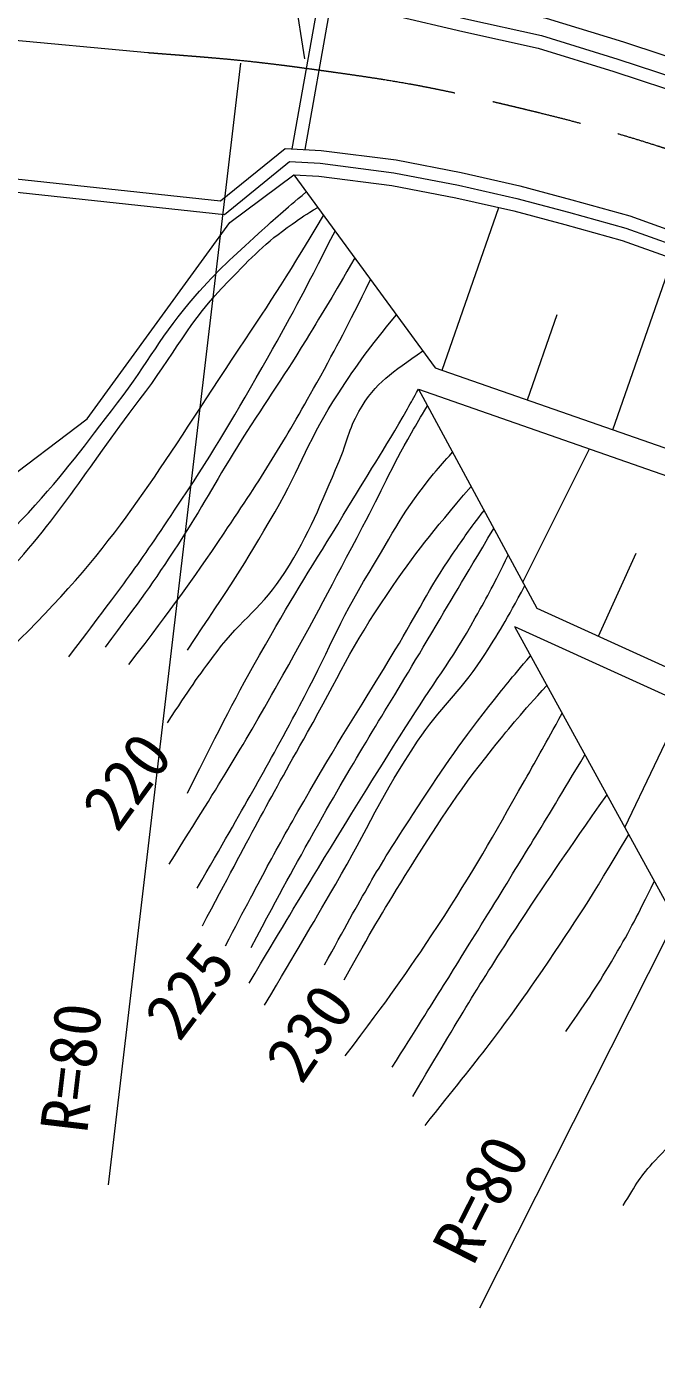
# Model space of a CAD drawing. Units: millimetres, scale not verified. Extents: x 40000 to 680000, y 20000 to 380000.
# Drawn here: x 394502 to 418890, y 239032 to 290381 of the extents above; entities that cross this region are included whole.
import ezdxf
from ezdxf.enums import TextEntityAlignment as Align

# ---------------------------------------------------------------- set-up
doc = ezdxf.new("R2010")
doc.units = ezdxf.units.MM
doc.header["$LTSCALE"] = 1000
doc.linetypes.add('CHAIN', pattern=[18.5, 12, -1.5, 3.5, -1.5])
for name, color, linetype, lineweight in [('M-BGD', 7, 'Continuous', 13), ('M-BGD-OTRS1', 7, 'Continuous', 13), ('M-BMK', 2, 'CHAIN', 13), ('M-STR-HTXT', 7, 'Continuous', 13)]:
    doc.layers.add(name, color=color, linetype=linetype, lineweight=lineweight)
doc.styles.add('ＭＳ ゴシック', font='')
doc.styles.get('ＭＳ ゴシック').set_extended_font_data('MS Gothic')

msp = doc.modelspace()

# ---------------------------------------------------------------- linework, layer by layer
at = {"layer": 'M-BGD'}
for p, q in [((402377, 282802), (404846, 284647)), ((404846, 284647), (410325, 277180)), ((410591, 277087), (412787, 283377)), ((396851, 275204), (402377, 282802)), ((417202, 274779), (419510, 281390)), ((413896, 275933), (415051, 279239)), ((409676, 276348), (414264, 267872)), ((385620, 266699), (396851, 275204)), ((413717, 268882), (416303, 274033)), ((416645, 266789), (418104, 269996)), ((413394, 267169), (419407, 256208)), ((417663, 259387), (419962, 264182))]:
    msp.add_line(p, q, dxfattribs=at)
for points in [[(409442, 291873), (411660, 291362), (414622, 290708), (417609, 289785), (420623, 288795), (429337, 285564), (455318, 272107)], [(406585, 291154), (408746, 290802), (411395, 290192), (414315, 289546), (417244, 288642), (420227, 287662), (428850, 284465), (455157, 270839)], [(406642, 291652), (408843, 291293), (411506, 290679), (414443, 290030), (417396, 289118), (420392, 288134), (429053, 284923), (455387, 271283)], [(351215, 288585), (402172, 283112), (404680, 285157), (405870, 285092), (408728, 284725), (411224, 284244), (413485, 283731), (415479, 283199), (417710, 282580), (419585, 281908), (421195, 281307), (423241, 280464), (425666, 279395), (428086, 278263), (430342, 277162), (454629, 265127), (455209, 262145), (464622, 257234)], [(351345, 289074), (402018, 283631), (404514, 285667), (405915, 285590), (408807, 285218), (411327, 284734), (413605, 284217), (415611, 283681), (417862, 283057), (419757, 282378), (421378, 281772), (423437, 280924), (425873, 279850), (428301, 278714), (430563, 277611), (455073, 265465), (455654, 262477), (464853, 257678)], [(404846, 284647), (405824, 284594), (408649, 284231), (411122, 283755), (413365, 283246), (415348, 282716), (417559, 282103), (419413, 281439), (421012, 280841), (423045, 280004), (425459, 278939), (427870, 277811), (430122, 276714), (454314, 264725)], [(410325, 277180), (422919, 272782), (447883, 260739)], [(409676, 276348), (422536, 271857), (448211, 259471)], [(414264, 267872), (423535, 263656), (439885, 255446)], [(413394, 267169), (423104, 262754), (440128, 254204)]]:
    msp.add_lwpolyline(points, dxfattribs=at)
for points, knots in [([(342840, 285890), (343364, 285613), (343562, 285465), (343957, 285108), (344645, 284486), (344744, 283894), (345217, 283096), (345868, 281999), (346162, 281342), (346841, 280261), (347658, 278958), (347979, 278099), (349070, 277014), (349890, 276199), (350412, 275766), (351444, 275245), (352757, 274584), (353563, 274308), (355006, 274034), (356360, 273777), (357143, 273675), (358520, 273719), (360483, 273781), (361548, 274304), (363512, 274325), (364752, 274338), (365464, 274200), (366650, 273837), (368261, 273344), (369030, 272703), (370454, 271802), (371787, 270958), (372418, 270318), (373628, 269306), (375171, 268016), (376001, 267248), (377421, 265825), (378093, 265151), (378362, 264668), (379069, 264031), (379558, 263591), (379865, 263331), (380491, 263127), (380960, 262973), (381258, 262973), (381751, 263014), (382652, 263087), (383131, 263354), (383948, 263741), (386822, 265103), (388312, 266162), (390793, 268153), (392345, 269398), (393220, 270109), (394573, 271569), (396026, 273138), (396717, 274126), (398024, 275818), (399245, 277398), (399713, 278451), (401031, 279951), (401920, 280964), (402491, 281466), (403486, 282374), (404193, 283019), (404435, 283232), (405333, 283984)], [0, 0, 0, 0, 1, 1, 1, 2, 2, 2, 3, 3, 3, 4, 4, 4, 5, 5, 5, 6, 6, 6, 7, 7, 7, 8, 8, 8, 9, 9, 9, 10, 10, 10, 11, 11, 11, 12, 12, 12, 13, 13, 13, 14, 14, 14, 15, 15, 15, 16, 16, 16, 17, 17, 17, 18, 18, 18, 19, 19, 19, 20, 20, 20, 21, 21, 21, 22, 22, 22, 22]), ([(342750, 282608), (343622, 282086), (343970, 281803), (344596, 281120), (345579, 280045), (345642, 279099), (346195, 277751), (346770, 276350), (346709, 275397), (347479, 274092), (348022, 273173), (348358, 272598), (349248, 272009), (350309, 271307), (351072, 271160), (352325, 270942), (353762, 270694), (354600, 270954), (356057, 270991), (357551, 271029), (358389, 271246), (359879, 271136), (361224, 271038), (361972, 270863), (363272, 270506), (364527, 270162), (365226, 269894), (366361, 269258), (368886, 267845), (369893, 266444), (372213, 264715), (374048, 263348), (375031, 262511), (376965, 261289), (378415, 260374), (379235, 259770), (380891, 259327), (381757, 259094), (382294, 259028), (383181, 259163), (384510, 259366), (385171, 259867), (386343, 260526), (389902, 262527), (391684, 264090), (394562, 266987), (398186, 270633), (399615, 273232), (402467, 277509), (403895, 279650), (404388, 280382), (406005, 283068)], [0, 0, 0, 0, 1, 1, 1, 2, 2, 2, 3, 3, 3, 4, 4, 4, 5, 5, 5, 6, 6, 6, 7, 7, 7, 8, 8, 8, 9, 9, 9, 10, 10, 10, 11, 11, 11, 12, 12, 12, 13, 13, 13, 14, 14, 14, 15, 15, 15, 16, 16, 16, 17, 17, 17, 17]), ([(343572, 282919), (344137, 282243), (344294, 282042), (344720, 281452), (345294, 280659), (345496, 280134), (346061, 279336), (347243, 277667), (347778, 276584), (349316, 275237), (350608, 274105), (351327, 273321), (352951, 272765), (354620, 272194), (355694, 272495), (357458, 272474), (359532, 272450), (360700, 272895), (362764, 272692), (364760, 272497), (365856, 272079), (367708, 271311), (369968, 270374), (371201, 269668), (373105, 268131), (374683, 266857), (375211, 265761), (376703, 264387), (377596, 263566), (378095, 263078), (379139, 262461), (380060, 261916), (380624, 261600), (381683, 261443), (383044, 261241), (383888, 261555), (385136, 262134), (388889, 263874), (390497, 265824), (393352, 268817), (395777, 271360), (396732, 273134), (398869, 275923), (400240, 277714), (400756, 278931), (402335, 280541), (403234, 281457), (403728, 282002), (404781, 282736), (405161, 283001), (405299, 283105), (405775, 283381)], [0, 0, 0, 0, 1, 1, 1, 2, 2, 2, 3, 3, 3, 4, 4, 4, 5, 5, 5, 6, 6, 6, 7, 7, 7, 8, 8, 8, 9, 9, 9, 10, 10, 10, 11, 11, 11, 12, 12, 12, 13, 13, 13, 14, 14, 14, 15, 15, 15, 16, 16, 16, 17, 17, 17, 17]), ([(396140, 265993), (398155, 268646), (398726, 269386), (400236, 271663), (401635, 273773), (402373, 274988), (403628, 277187), (404786, 279218), (405147, 279916), (406445, 282468)], [0, 0, 0, 0, 1, 1, 1, 2, 2, 2, 3, 3, 3, 3]), ([(407209, 281427), (406318, 279889), (406077, 279485), (405324, 278258), (404320, 276622), (403679, 275755), (402665, 274126), (401756, 272667), (401320, 271804), (400381, 270364), (399335, 268761), (398941, 268241), (397546, 266366)], [0, 0, 0, 0, 1, 1, 1, 2, 2, 2, 3, 3, 3, 4, 4, 4, 4]), ([(398467, 265688), (400278, 268070), (400780, 268741), (402150, 270776), (403639, 272991), (404443, 274257), (405736, 276592), (406590, 278133), (406872, 278662), (407823, 280590)], [0, 0, 0, 0, 1, 1, 1, 2, 2, 2, 3, 3, 3, 3]), ([(400729, 266248), (402405, 268761), (402887, 269457), (404122, 271603), (405129, 273356), (405455, 274477), (406563, 276168), (407378, 277411), (407702, 277852), (408820, 279231)], [0, 0, 0, 0, 1, 1, 1, 2, 2, 2, 3, 3, 3, 3]), ([(399966, 263436), (400827, 264770), (401086, 265153), (401880, 266199), (402830, 267449), (403658, 267924), (404497, 269252), (405498, 270835), (405861, 271840), (406605, 273559), (406927, 274302), (406968, 274782), (407369, 275485), (408029, 276644), (408654, 276976), (409847, 277832)], [0, 0, 0, 0, 1, 1, 1, 2, 2, 2, 3, 3, 3, 4, 4, 4, 5, 5, 5, 5]), ([(400731, 260714), (402124, 263490), (402500, 264252), (403748, 266457), (404874, 268447), (405585, 269515), (406765, 271473), (407734, 273081), (408318, 273958), (409248, 275589), (409416, 275885), (409472, 275979), (409676, 276348)], [0, 0, 0, 0, 1, 1, 1, 2, 2, 2, 3, 3, 3, 4, 4, 4, 4]), ([(400028, 257969), (402194, 261444), (402792, 262372), (404426, 265275), (405675, 267495), (406319, 268769), (407515, 271018), (408267, 272431), (408605, 273267), (409405, 274652), (409643, 275065), (409719, 275204), (410025, 275702)], [0, 0, 0, 0, 1, 1, 1, 2, 2, 2, 3, 3, 3, 4, 4, 4, 4]), ([(401112, 257042), (403059, 260427), (403581, 261310), (405074, 264094), (406148, 266097), (406578, 267315), (407764, 269255), (408692, 270774), (409118, 271704), (410264, 273067), (410543, 273400), (410638, 273529), (410999, 273904)], [0, 0, 0, 0, 1, 1, 1, 2, 2, 2, 3, 3, 3, 4, 4, 4, 4]), ([(401311, 255585), (403250, 259221), (403745, 260173), (405382, 263072), (406564, 265166), (407099, 266420), (408459, 268403), (409629, 270109), (410108, 270698), (411714, 272582)], [0, 0, 0, 0, 1, 1, 1, 2, 2, 2, 3, 3, 3, 3]), ([(402201, 254809), (403731, 257714), (404138, 258496), (405472, 260806), (406718, 262963), (407493, 264126), (408780, 266258), (409652, 267703), (410043, 268574), (410997, 269966), (411458, 270637), (411615, 270870), (412215, 271657)], [0, 0, 0, 0, 1, 1, 1, 2, 2, 2, 3, 3, 3, 4, 4, 4, 4]), ([(403201, 254743), (404436, 257070), (404772, 257679), (405818, 259540), (407391, 262341), (408369, 263854), (410010, 266616), (411018, 268313), (411333, 268843), (412593, 270959)], [0, 0, 0, 0, 1, 1, 1, 2, 2, 2, 3, 3, 3, 3]), ([(403116, 253359), (404412, 255535), (404745, 256090), (405806, 257830), (407109, 259970), (407851, 261162), (409186, 263282), (410227, 264935), (410923, 265793), (411876, 267498), (412398, 268433), (412577, 268756), (413153, 269923)], [0, 0, 0, 0, 1, 1, 1, 2, 2, 2, 3, 3, 3, 4, 4, 4, 4]), ([(403714, 252507), (405064, 254779), (405407, 255359), (406476, 257196), (407726, 259345), (408250, 260658), (409638, 262721), (410513, 264021), (411242, 264577), (412110, 265883), (412828, 266963), (413061, 267374), (413791, 268745)], [0, 0, 0, 0, 1, 1, 1, 2, 2, 2, 3, 3, 3, 4, 4, 4, 4]), ([(406040, 254070), (407590, 256875), (408010, 257684), (409456, 259886), (410553, 261554), (411163, 262498), (412401, 264065), (413017, 264846), (413226, 265113), (414019, 266030)], [0, 0, 0, 0, 1, 1, 1, 2, 2, 2, 3, 3, 3, 3]), ([(406803, 253489), (407883, 255437), (408197, 255975), (409166, 257523), (410401, 259496), (411088, 260616), (412546, 262430), (413337, 263414), (413617, 263760), (414647, 264885)], [0, 0, 0, 0, 1, 1, 1, 2, 2, 2, 3, 3, 3, 3]), ([(406840, 250544), (408612, 252902), (409109, 253571), (410438, 255597), (411835, 257726), (412524, 258979), (413782, 261194), (414359, 262210), (414547, 262538), (415239, 263807)], [0, 0, 0, 0, 1, 1, 1, 2, 2, 2, 3, 3, 3, 3]), ([(408657, 250108), (410468, 252979), (410929, 253710), (412364, 256033), (413846, 258432), (414308, 259196), (416122, 262197)], [0, 0, 0, 0, 1, 1, 1, 2, 2, 2, 2]), ([(409456, 248982), (411397, 252241), (411906, 253127), (413600, 255706), (414882, 257657), (415318, 258295), (416975, 260640)], [0, 0, 0, 0, 1, 1, 1, 2, 2, 2, 2]), ([(409929, 247855), (412162, 250647), (412811, 251428), (414472, 253852), (415848, 255860), (416293, 256571), (417814, 259112)], [0, 0, 0, 0, 1, 1, 1, 2, 2, 2, 2]), ([(415381, 251489), (416316, 252842), (416587, 253228), (417271, 254397), (417919, 255505), (418119, 255904), (418807, 257301)], [0, 0, 0, 0, 1, 1, 1, 2, 2, 2, 2]), ([(417605, 244756), (418111, 245590), (418266, 245895), (418841, 246501), (419232, 246913), (419433, 247185), (419923, 247474), (420208, 247643), (420403, 247687), (420731, 247733), (421365, 247821), (421741, 247727), (422362, 247571), (422962, 247421), (423296, 247256), (423784, 246876), (424277, 246493), (424503, 246213), (424899, 245730), (425899, 244506), (426325, 243707), (427051, 242303), (427391, 241645), (427620, 241266), (427730, 240534), (427817, 239954), (427805, 239686), (427730, 239032)], [0, 0, 0, 0, 1, 1, 1, 2, 2, 2, 3, 3, 3, 4, 4, 4, 5, 5, 5, 6, 6, 6, 7, 7, 7, 8, 8, 8, 9, 9, 9, 9])]:
    msp.add_open_spline(points, degree=3, knots=knots, dxfattribs=at)
at = {"layer": 'M-BGD-OTRS1'}
for p, q in [((404784, 285652), (405736, 290994)), ((405287, 285624), (406233, 290936))]:
    msp.add_line(p, q, dxfattribs=at)
at = {"layer": 'M-BMK'}
msp.add_line((373225, 291781), (399198, 289374), dxfattribs=at)
msp.add_open_spline([(399198, 289374), (402287, 289135), (403152, 289068), (405668, 288720), (408181, 288372), (409594, 288169), (412065, 287593), (415684, 286750), (417710, 286227), (421215, 284994), (425513, 283483), (427003, 282663), (431847, 280197)], degree=3, knots=[0, 0, 0, 0, 1, 1, 1, 2, 2, 2, 3, 3, 3, 4, 4, 4, 4], dxfattribs=at)
at = {"layer": 'M-STR-HTXT'}
for p, q in [((405280, 289125), (400234, 321067)), ((397670, 245552), (402794, 288963)), ((431821, 280050), (412045, 240780))]:
    msp.add_line(p, q, dxfattribs=at)

# ---------------------------------------------------------------- texts
at = {"layer": 'M-BGD', "style": 'ＭＳ ゴシック'}
for s, rotation, p in [('220', 53.702, (398385, 261191)), ('225', 52.781, (400818, 253088)), ('230', 55.359, (405460, 251456))]:
    msp.add_text(s, height=1833, rotation=rotation, dxfattribs=at).set_placement(p, align=Align.MIDDLE_CENTER)
at = {"layer": 'M-STR-HTXT', "style": 'ＭＳ ゴシック'}
for rotation, p in [(83.268, (397683, 249924)), (63.27, (413405, 244355))]:
    msp.add_text('R=80', height=1833, rotation=rotation, dxfattribs=at).set_placement(p, align=Align.BOTTOM_CENTER)

doc.saveas('drawing.dxf')
